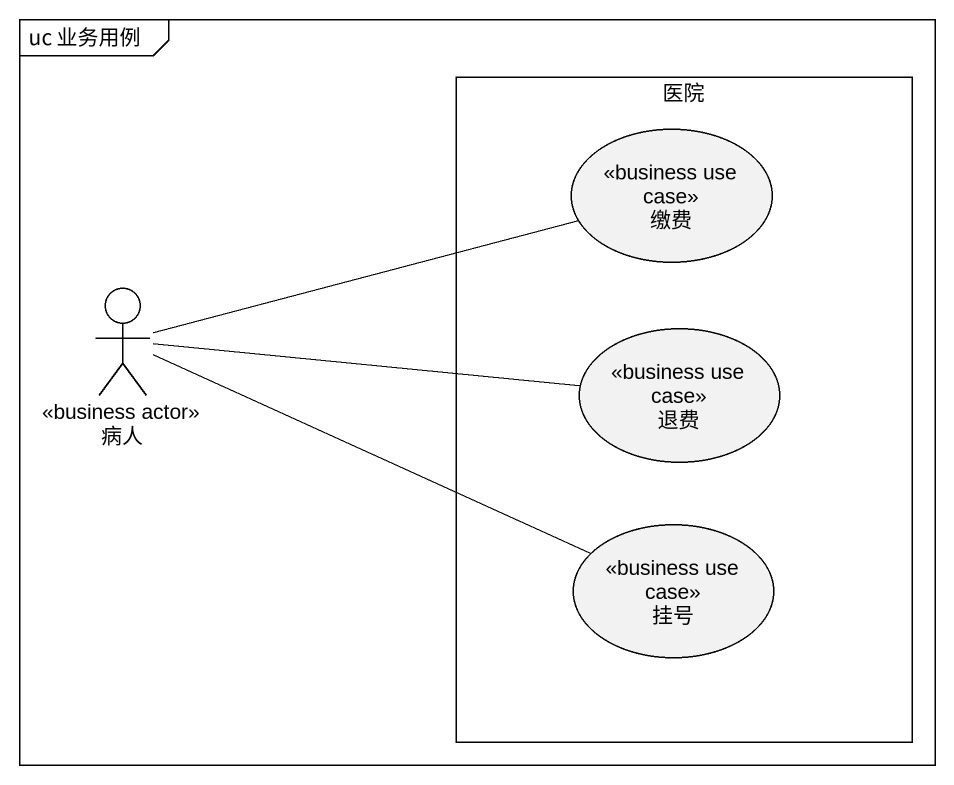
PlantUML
@startuml
mainframe uc 业务用例
rectangle 医院 {
  usecase 缴费 <<business use case>>
  usecase 退费 <<business use case>>
  usecase 挂号 <<business use case>>
}
actor 病人 <<business actor>>
病人 -right- 缴费
病人 -right- 退费
病人 -right- 挂号
@enduml
